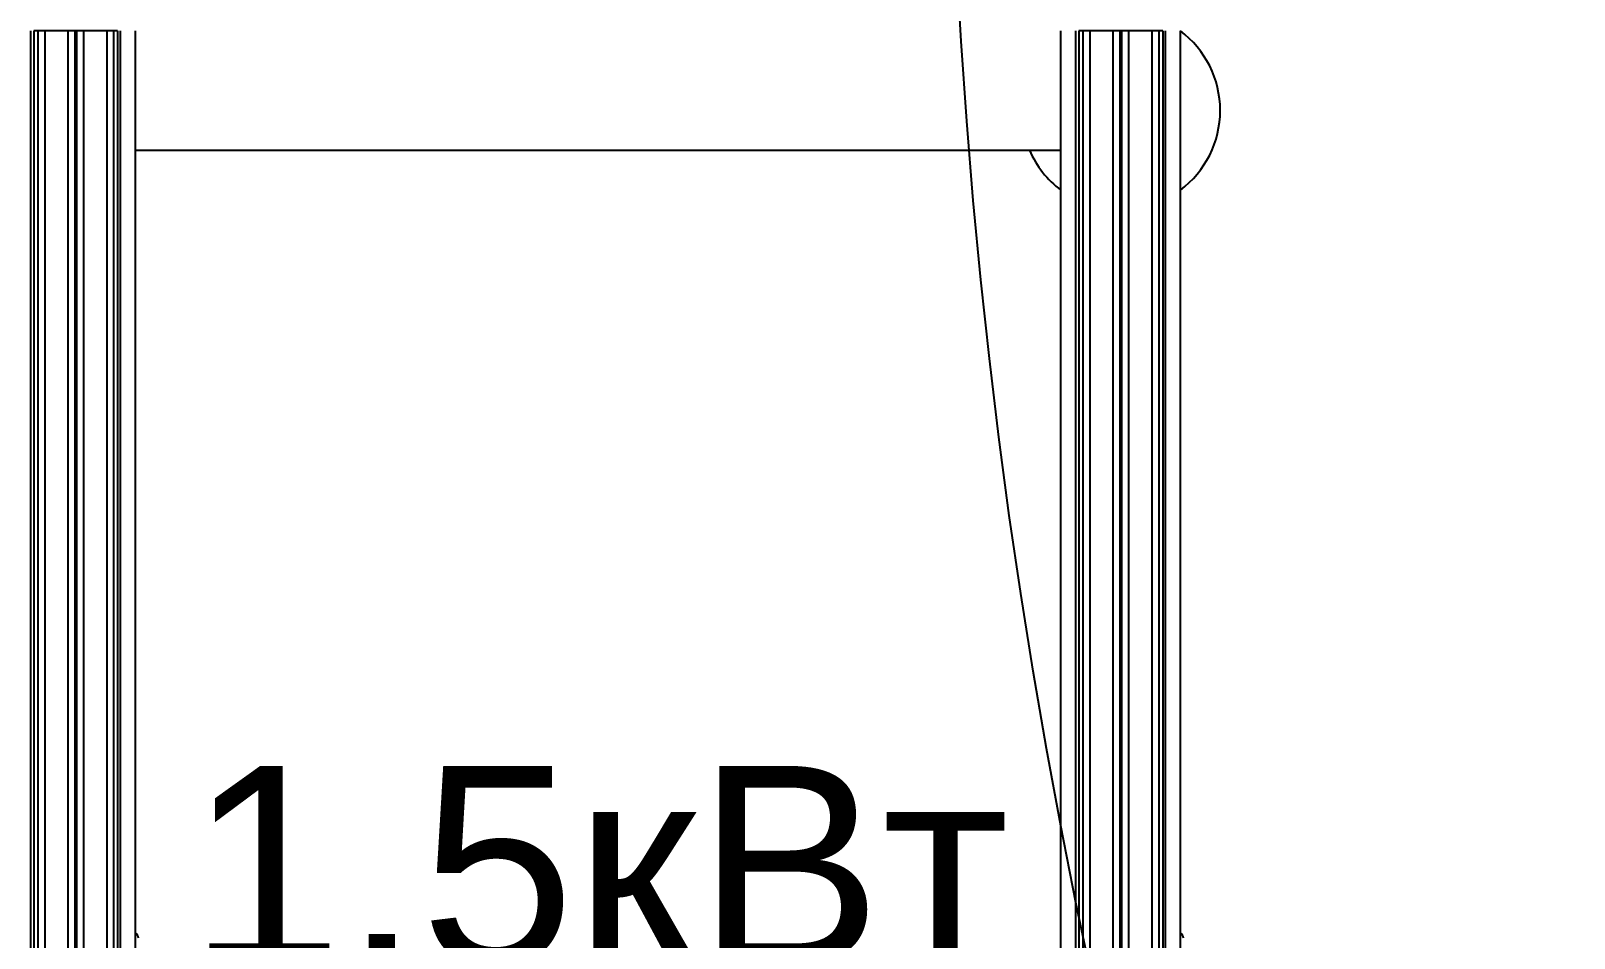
# Model space of a CAD drawing. Header units: millimetres. Extents: x -383313 to -161684, y -117025 to 99224.
# Drawn here: x -348112 to -347336, y -6384 to -5928 of the extents above; entities that cross this region are included whole.
import ezdxf

# ---------------------------------------------------------------- set-up
doc = ezdxf.new("R2010")
doc.units = ezdxf.units.MM
doc.header["$MEASUREMENT"] = 0
doc.layers.add('PV-F89', color=7, linetype='Continuous')
doc.layers.add('Робот', color=30, linetype='Continuous')
doc.styles.add('PSTUDIO', font='arial.ttf')

# ---------------------------------------------------------------- blocks, each defined once
blk = doc.blocks.new('Робот ABB IRB660_3.15 (сверху)')
at = {"layer": 'Робот'}
blk.add_circle((0, 0), 3150, dxfattribs=at)
blk = doc.blocks.new('*U149')
at = {"layer": 'PV-F89'}
for p, q in [((1757.85, 1466.37), (3037.85, 1466.37)), ((3037.85, 1464.92), (1757.85, 1464.92)), ((3037.85, 1462.91), (1757.85, 1462.91)), ((3037.85, 1459.41), (1757.85, 1459.41)), ((3037.85, 1462.91), (3037.85, 1464.92)), ((3037.85, 1459.41), (3037.85, 1462.91)), ((3037.85, 1447.73), (3037.85, 1459.41)), ((3037.85, 1447.73), (1757.85, 1447.73)), ((3037.85, 1444.23), (1757.85, 1444.23)), ((3037.85, 1443.45), (1757.85, 1443.45)), ((3037.85, 1444.23), (3037.85, 1447.73)), ((3037.85, 1443.45), (3037.85, 1444.23)), ((3037.85, 1439.95), (3037.85, 1443.45)), ((3037.85, 1439.95), (1757.85, 1439.95)), ((3037.85, 1428.27), (3037.85, 1439.95)), ((3037.85, 1428.27), (1757.85, 1428.27)), ((3037.85, 1424.77), (3037.85, 1428.27)), ((3037.85, 1424.77), (1757.85, 1424.77)), ((3037.85, 1422.76), (1757.85, 1422.76)), ((1757.85, 1421.37), (3037.85, 1421.37)), ((3037.85, 1422.76), (3037.85, 1424.77)), ((1757.85, 1413.87), (3037.85, 1413.87)), ((2977.85, 1413.87), (2977.85, 948.87)), ((1757.85, 948.87), (3037.85, 948.87)), ((1757.85, 941.37), (3037.85, 941.37)), ((3037.85, 939.92), (1757.85, 939.92)), ((3037.85, 937.91), (3037.85, 939.92)), ((3037.85, 937.91), (1757.85, 937.91)), ((3037.85, 934.41), (1757.85, 934.41)), ((3037.85, 934.41), (3037.85, 937.91)), ((3037.85, 922.73), (3037.85, 934.41)), ((3037.85, 922.73), (1757.85, 922.73)), ((3037.85, 919.23), (3037.85, 922.73)), ((3037.85, 919.23), (1757.85, 919.23)), ((3037.85, 918.45), (1757.85, 918.45)), ((3037.85, 914.95), (1757.85, 914.95)), ((3037.85, 918.45), (3037.85, 919.23)), ((3037.85, 914.95), (3037.85, 918.45)), ((3037.85, 903.27), (3037.85, 914.95)), ((3037.85, 903.27), (1757.85, 903.27)), ((3037.85, 899.77), (1757.85, 899.77)), ((3037.85, 899.77), (3037.85, 903.27)), ((3037.85, 897.76), (3037.85, 899.77)), ((3037.85, 897.76), (1757.85, 897.76)), ((1757.85, 896.37), (3037.85, 896.37)), ((1757.85, 888.87), (3037.85, 888.87))]:
    blk.add_line(p, q, dxfattribs=at)
for centre, radius, start, end in [((2582.15, 1415.57), 3.2, 270, 327.91005), ((2997.85, 918.87), 50, 113.57818, 143.1301), ((2582.15, 890.57), 3.2, 270, 327.91005), ((2997.85, 918.87), 50, 216.8699, 323.1301)]:
    blk.add_arc(centre, radius, start, end, dxfattribs=at)

msp = doc.modelspace()

# ---------------------------------------------------------------- block references
at = {"layer": 'PV-F89', "rotation": 90}
msp.add_blockref('*U149', (-346645.27125, -8966.34588), dxfattribs=at)
at = {"layer": 'Робот', "rotation": 180}
msp.add_blockref('Робот ABB IRB660_3.15 (сверху)', (-344500.63713, -5731.42318), dxfattribs=at)

# ---------------------------------------------------------------- texts
at = {"ltscale": 100, "style": 'PSTUDIO'}
msp.add_text('1,5кВт', height=100, dxfattribs=at).set_placement((-348032.57059, -6397.68629))

doc.saveas('drawing.dxf')
